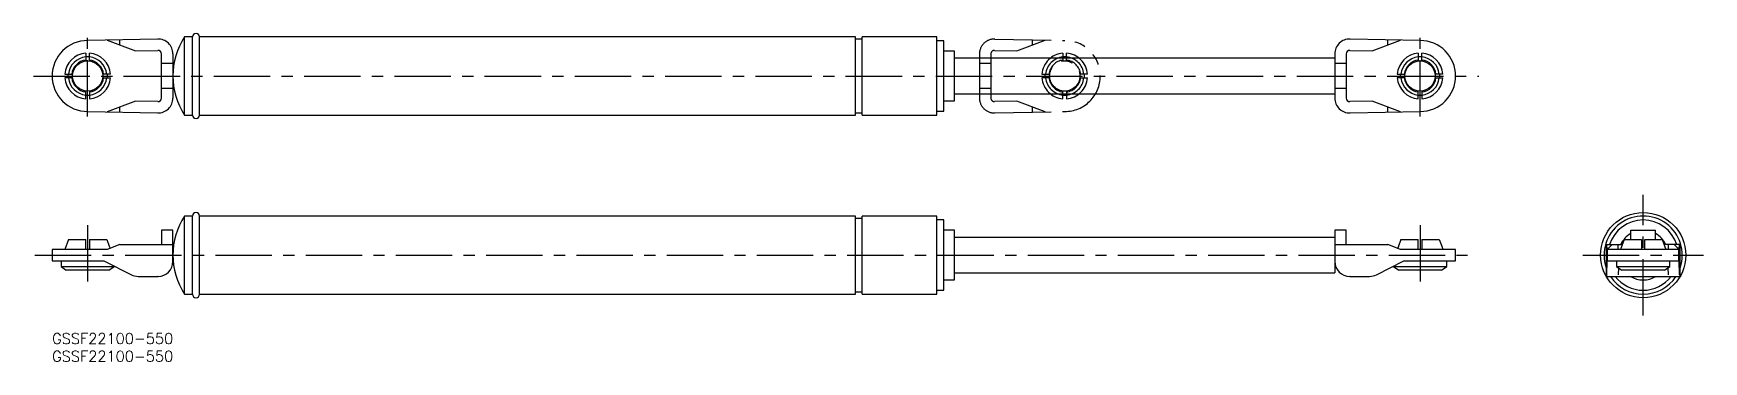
# Model space of a CAD drawing. Extents: x -5 to 465, y -8 to 84.
import ezdxf

# ---------------------------------------------------------------- set-up
doc = ezdxf.new("R2010")
doc.units = 0
doc.header["$LTSCALE"] = 0.5
doc.linetypes.add('CENTER', pattern=[50.8, 31.75, -6.35, 6.35, -6.35])
doc.linetypes.add('PHANTOM', pattern=[63.5, 31.75, -6.35, 6.35, -6.35, 6.35, -6.35])
for name, color, linetype in [('MSM_CENTER', 1, 'CENTER'), ('MSM_CONTINUOUS', 7, 'CONTINUOUS'), ('MSM_IMAGINARY', 6, 'PHANTOM'), ('MSM_PART_NUMBER', 7, 'CONTINUOUS')]:
    doc.layers.add(name, color=color, linetype=linetype)
doc.styles.get("Standard").update_dxf_attribs({"font": 'txt.shx', "height": 3, "bigfont": 'bigfont.shx'})

msp = doc.modelspace()

# ---------------------------------------------------------------- linework, layer by layer
at = {"layer": 'MSM_CENTER'}
for p, q in [((10, 61.01), (10, 83.88)), ((385, 61.01), (385, 83.88)), ((-5.27, 72.44), (401.56, 72.44)), ((447.79, 5), (447.79, 39)), ((10, 30.4), (10, 13.8)), ((385, 30.4), (385, 13.8)), ((-4.84, 22), (399.4, 22)), ((430.79, 22), (464.79, 22))]:
    msp.add_line(p, q, dxfattribs=at)
at = {"layer": 'MSM_CONTINUOUS'}
for p, q in [((29.71, 82.85), (10, 82.44)), ((15.5, 82.56), (23.5, 79.52)), ((19.09, 81.2), (19.09, 82.63)), ((39.5, 83.44), (37.3, 83.44)), ((37.3, 61.44), (37.3, 83.44)), ((39.5, 61.44), (39.5, 83.44)), ((226.1, 83.44), (41.5, 83.44)), ((41.5, 61.44), (41.5, 83.44)), ((226.1, 61.44), (226.1, 83.44)), ((228, 82.79), (226.1, 82.79)), ((249, 83.44), (228, 83.44)), ((228, 61.44), (228, 83.44)), ((249, 61.44), (249, 83.44)), ((251, 82.34), (249, 82.34)), ((251, 62.54), (251, 82.34)), ((385, 82.44), (365.29, 82.85)), ((371.5, 79.52), (379.5, 82.56)), ((375.91, 81.2), (375.91, 82.63)), ((9.5, 78.86), (9.5, 76.66)), ((9.5, 77.92), (10, 77.94)), ((10, 77.94), (10.5, 77.92)), ((10.5, 76.66), (10.5, 78.86)), ((23.5, 79.52), (29.78, 79.65)), ((30.8, 66.23), (30.8, 78.66)), ((34, 75.94), (30.8, 75.94)), ((34, 78.66), (34, 66.23)), ((254, 79.44), (251, 79.44)), ((254, 65.44), (254, 79.44)), ((361, 77.44), (254, 77.44)), ((361, 78.66), (361, 66.23)), ((364.2, 75.94), (361, 75.94)), ((364.2, 78.66), (364.2, 66.23)), ((365.22, 79.65), (371.5, 79.52)), ((384.5, 78.86), (384.5, 76.66)), ((384.5, 77.92), (385, 77.94)), ((385, 77.94), (385.5, 77.92)), ((385.5, 76.66), (385.5, 78.86)), ((3.58, 72.94), (5.78, 72.94)), ((5.78, 71.94), (3.58, 71.94)), ((4.5, 72.44), (4.52, 72.94)), ((4.52, 71.94), (4.5, 72.44)), ((16.42, 72.94), (14.22, 72.94)), ((14.22, 71.94), (16.42, 71.94)), ((15.48, 72.94), (15.5, 72.44)), ((15.5, 72.44), (15.48, 71.94)), ((378.58, 72.94), (380.78, 72.94)), ((380.78, 71.94), (378.58, 71.94)), ((379.5, 72.44), (379.52, 72.94)), ((379.52, 71.94), (379.5, 72.44)), ((391.42, 72.94), (389.22, 72.94)), ((389.22, 71.94), (391.42, 71.94)), ((390.48, 72.94), (390.5, 72.44)), ((390.5, 72.44), (390.48, 71.94)), ((9.5, 66.02), (9.5, 68.22)), ((10, 66.94), (9.5, 66.97)), ((10.5, 66.97), (10, 66.94)), ((10.5, 68.22), (10.5, 66.02)), ((34, 68.94), (30.8, 68.94)), ((254, 67.44), (361, 67.44)), ((364.2, 68.94), (361, 68.94)), ((384.5, 66.02), (384.5, 68.22)), ((385, 66.94), (384.5, 66.97)), ((385.5, 66.97), (385, 66.94)), ((385.5, 68.22), (385.5, 66.02)), ((10, 62.44), (29.71, 62.03)), ((23.5, 65.36), (15.5, 62.33)), ((19.09, 62.25), (19.09, 63.69)), ((29.78, 65.23), (23.5, 65.36)), ((29.78, 65.23), (23.5, 65.36)), ((37.3, 61.44), (39.5, 61.44)), ((41.5, 61.44), (226.1, 61.44)), ((226.1, 62.09), (228, 62.09)), ((228, 61.44), (249, 61.44)), ((249, 62.54), (251, 62.54)), ((251, 65.44), (254, 65.44)), ((371.5, 65.36), (365.22, 65.23)), ((365.29, 62.03), (385, 62.44)), ((379.5, 62.33), (371.5, 65.36)), ((375.91, 62.25), (375.91, 63.69)), ((39.5, 33), (37.3, 33)), ((37.3, 11), (37.3, 33)), ((39.5, 11), (39.5, 33)), ((226.1, 33), (41.5, 33)), ((41.5, 11), (41.5, 33)), ((226.1, 11), (226.1, 33)), ((249, 33), (228, 33)), ((228, 11), (228, 33)), ((249, 11), (249, 33)), ((34, 29), (30.8, 29)), ((30.8, 29), (30.8, 25)), ((34, 20.2), (34, 29)), ((228, 32.35), (226.1, 32.35)), ((251, 31.9), (249, 31.9)), ((251, 12.1), (251, 31.9)), ((254, 29), (251, 29)), ((254, 15), (254, 29)), ((364.2, 29), (361, 29)), ((361, 29), (361, 17)), ((364.2, 25), (364.2, 29)), ((444.29, 26.4), (444.29, 29)), ((444.29, 29), (451.29, 29)), ((451.29, 26.4), (451.29, 29)), ((0, 23.6), (0, 20.4)), ((15.5, 23.6), (0, 23.6)), ((4.62, 26.4), (3.58, 23.6)), ((4.62, 26.4), (9.5, 26.4)), ((9.5, 23.6), (9.5, 26.4)), ((10.5, 26.4), (15.38, 26.4)), ((10.5, 26.4), (10.5, 23.6)), ((15.38, 26.4), (16.09, 24.47)), ((19.09, 25), (15.5, 23.6)), ((16.09, 24.47), (16.3, 23.91)), ((19.09, 25), (34, 25)), ((361, 27), (254, 27)), ((361, 25), (375.91, 25)), ((379.5, 23.6), (375.91, 25)), ((378.91, 24.47), (378.7, 23.91)), ((379.62, 26.4), (378.91, 24.47)), ((395, 23.6), (379.5, 23.6)), ((379.62, 26.4), (384.5, 26.4)), ((384.5, 23.6), (384.5, 26.4)), ((385.5, 26.4), (385.5, 23.6)), ((385.5, 26.4), (390.38, 26.4)), ((390.38, 26.4), (391.09, 24.47)), ((391.09, 24.47), (391.42, 23.6)), ((395, 20.4), (395, 23.6)), ((437.38, 25), (437.38, 16)), ((437.38, 25), (441.9, 25)), ((437.38, 25), (437.38, 25)), ((437.68, 23.6), (437.6, 25)), ((439.04, 25), (437.68, 23.6)), ((457.91, 23.6), (437.68, 23.6)), ((437.79, 20.4), (437.79, 23.6)), ((440.71, 23.6), (440.71, 25)), ((442.42, 26.4), (441.37, 23.6)), ((442.42, 26.4), (447.29, 26.4)), ((447.29, 26.4), (447.29, 23.6)), ((448.29, 26.4), (453.17, 26.4)), ((448.29, 23.6), (448.29, 26.4)), ((453.17, 26.4), (454.21, 23.6)), ((458.2, 25), (453.69, 25)), ((454.87, 23.6), (454.87, 25)), ((456.55, 25), (457.91, 23.6)), ((457.79, 20.4), (457.79, 23.6)), ((457.91, 23.6), (457.98, 25)), ((458.2, 16), (458.2, 25)), ((458.2, 25), (458.2, 25)), ((0, 20.4), (14.54, 20.4)), ((2.5, 20.4), (2.5, 18.8)), ((14.54, 20.4), (22.3, 16.46)), ((17.5, 18.8), (17.5, 18.9)), ((372.7, 16.46), (380.46, 20.4)), ((377.5, 18.9), (377.5, 18.8)), ((380.46, 20.4), (395, 20.4)), ((392.5, 18.8), (392.5, 20.4)), ((437.54, 16.46), (437.7, 20.4)), ((437.7, 20.4), (457.89, 20.4)), ((440.29, 20.4), (440.29, 18.8)), ((455.29, 18.8), (455.29, 20.4)), ((458.05, 16.46), (457.89, 20.4)), ((2.5, 18.8), (4, 17.8)), ((2.5, 18.8), (17.5, 18.8)), ((16, 17.8), (4, 17.8)), ((16, 17.8), (17.5, 18.8)), ((24.2, 16), (29.71, 16)), ((29.8, 16), (29.71, 16)), ((251, 15), (254, 15)), ((254, 17), (361, 17)), ((365.29, 16), (365.2, 16)), ((365.29, 16), (370.8, 16)), ((377.5, 18.8), (379, 17.8)), ((377.5, 18.8), (392.5, 18.8)), ((391, 17.8), (379, 17.8)), ((391, 17.8), (392.5, 18.8)), ((437.38, 16), (458.2, 16)), ((437.38, 16), (437.38, 16)), ((437.5, 16.01), (437.51, 16.02)), ((437.5, 16), (437.5, 16.01)), ((437.5, 16.01), (437.5, 16.01)), ((437.5, 16), (437.5, 16)), ((437.5, 16), (437.5, 16)), ((437.51, 16.07), (437.52, 16.09)), ((437.51, 16.06), (437.51, 16.07)), ((437.51, 16.04), (437.51, 16.06)), ((437.51, 16.03), (437.51, 16.04)), ((437.51, 16.02), (437.51, 16.03)), ((437.52, 16.2), (437.53, 16.22)), ((437.52, 16.17), (437.52, 16.2)), ((437.52, 16.15), (437.52, 16.17)), ((437.52, 16.13), (437.52, 16.15)), ((437.52, 16.11), (437.52, 16.13)), ((437.52, 16.09), (437.52, 16.11)), ((437.53, 16.38), (437.54, 16.42)), ((437.53, 16.35), (437.53, 16.38)), ((437.53, 16.31), (437.53, 16.35)), ((437.53, 16.28), (437.53, 16.31)), ((437.53, 16.25), (437.53, 16.28)), ((437.53, 16.22), (437.53, 16.25)), ((437.54, 16.42), (437.54, 16.46)), ((440.29, 18.8), (441.79, 17.8)), ((440.29, 18.8), (455.29, 18.8)), ((440.82, 18.45), (440.74, 16.46)), ((453.79, 17.8), (441.79, 17.8)), ((453.79, 17.8), (455.29, 18.8)), ((454.77, 18.45), (454.85, 16.46)), ((458.05, 16.46), (458.05, 16.42)), ((458.05, 16.42), (458.05, 16.38)), ((458.05, 16.38), (458.05, 16.35)), ((458.05, 16.35), (458.06, 16.31)), ((458.06, 16.31), (458.06, 16.28)), ((458.06, 16.28), (458.06, 16.25)), ((458.06, 16.25), (458.06, 16.22)), ((458.06, 16.22), (458.06, 16.2)), ((458.06, 16.2), (458.06, 16.17)), ((458.06, 16.17), (458.07, 16.15)), ((458.07, 16.15), (458.07, 16.13)), ((458.07, 16.13), (458.07, 16.11)), ((458.07, 16.11), (458.07, 16.09)), ((458.07, 16.09), (458.07, 16.07)), ((458.07, 16.07), (458.07, 16.06)), ((458.07, 16.06), (458.08, 16.04)), ((458.08, 16.04), (458.08, 16.03)), ((458.08, 16.03), (458.08, 16.02)), ((458.08, 16.02), (458.08, 16.01)), ((458.08, 16.01), (458.08, 16.01)), ((458.08, 16.01), (458.09, 16)), ((458.09, 16), (458.09, 16)), ((458.09, 16), (458.09, 16)), ((458.2, 16), (458.2, 16)), ((37.3, 11), (39.5, 11)), ((41.5, 11), (226.1, 11)), ((226.1, 11.65), (228, 11.65)), ((228, 11), (249, 11)), ((249, 12.1), (251, 12.1))]:
    msp.add_line(p, q, dxfattribs=at)
for centre, radius in [((10, 72.44), 4.25), ((385, 72.44), 4.25), ((447.79, 22), 12)]:
    msp.add_circle(centre, radius, dxfattribs=at)
for centre, radius, start, end in [((10, 72.44), 10, 90, 270), ((29.8, 78.66), 4.2, 0, 91.1935), ((54, 72.44), 20, 146.633, 213.367), ((40.5, 83.44), 1, 0, 180), ((365.2, 78.66), 4.2, 88.8065, 180), ((385, 72.44), 10, 270, 90), ((10, 72.44), 6.44, 94.4541, 175.5459), ((10, 72.44), 5.4, 95.3128, 174.6872), ((10, 72.44), 4.5, 96.3794, 173.6206), ((10, 72.44), 6.44, 4.4541, 85.5459), ((10, 72.44), 5.4, 5.3128, 84.6872), ((10, 72.44), 4.5, 6.3794, 83.6206), ((29.8, 78.66), 1, 0, 91.1935), ((365.2, 78.66), 1, 88.8065, 180), ((385, 72.44), 6.44, 94.4541, 175.5459), ((385, 72.44), 5.4, 95.3128, 174.6872), ((385, 72.44), 4.5, 96.3794, 173.6206), ((385, 72.44), 6.44, 4.4541, 85.5459), ((385, 72.44), 5.4, 5.3128, 84.6872), ((385, 72.44), 4.5, 6.3794, 83.6206), ((10, 72.44), 6.44, 184.4541, 265.5459), ((10, 72.44), 5.4, 185.3128, 264.6872), ((10, 72.44), 4.5, 186.3794, 263.6206), ((10, 72.44), 5.4, 275.3128, 354.6872), ((10, 72.44), 6.44, 274.4541, 355.5459), ((10, 72.44), 4.5, 276.3794, 353.6206), ((385, 72.44), 6.44, 184.4541, 265.5459), ((385, 72.44), 5.4, 185.3128, 264.6872), ((385, 72.44), 4.5, 186.3794, 263.6206), ((385, 72.44), 5.4, 275.3128, 354.6872), ((385, 72.44), 6.44, 274.4541, 355.5459), ((385, 72.44), 4.5, 276.3794, 353.6206), ((29.8, 66.23), 4.2, 268.8065, 0), ((29.8, 66.23), 1, 268.8065, 0), ((365.2, 66.23), 4.2, 180, 271.1935), ((365.2, 66.23), 1, 180, 271.1935), ((40.5, 61.44), 1, 180, 0), ((54, 22), 20, 146.633, 213.367), ((40.5, 33), 1, 0, 180), ((447.79, 22), 11, 341.1749, 198.8251), ((447.79, 22), 9.9, 17.6397, 162.3603), ((447.79, 22), 7, 120, 154.6231), ((447.79, 22), 7, 25.3769, 60), ((29.8, 20.2), 4.2, 270, 0), ((365.2, 20.2), 4.2, 180, 270), ((24.2, 20.2), 4.2, 243.0341, 270), ((370.8, 20.2), 4.2, 270, 296.9659), ((447.79, 22), 11, 213.0557, 326.9443), ((447.79, 22), 9.9, 217.3052, 322.6948), ((447.79, 22), 7, 238.9973, 301.0027), ((40.5, 11), 1, 180, 0)]:
    msp.add_arc(centre, radius, start, end, dxfattribs=at)
at = {"layer": 'MSM_IMAGINARY'}
for p, q in [((265.29, 82.85), (285, 82.44)), ((271.5, 79.52), (279.5, 82.56)), ((275.91, 81.2), (275.91, 82.63)), ((261, 78.66), (261, 66.23)), ((264.2, 75.94), (261, 75.94)), ((264.2, 78.66), (264.2, 66.23)), ((265.22, 79.65), (271.5, 79.52)), ((284.5, 78.86), (284.5, 76.66)), ((284.5, 77.92), (285, 77.94)), ((285, 77.94), (285.5, 77.92)), ((285.5, 76.66), (285.5, 78.86)), ((278.58, 72.94), (280.78, 72.94)), ((280.78, 71.94), (278.58, 71.94)), ((279.5, 72.44), (279.52, 72.94)), ((279.52, 71.94), (279.5, 72.44)), ((291.42, 72.94), (289.22, 72.94)), ((289.22, 71.94), (291.42, 71.94)), ((290.48, 72.94), (290.5, 72.44)), ((290.5, 72.44), (290.48, 71.94)), ((264.2, 68.94), (261, 68.94)), ((284.5, 66.02), (284.5, 68.22)), ((285, 66.94), (284.5, 66.97)), ((285.5, 66.97), (285, 66.94)), ((285.5, 68.22), (285.5, 66.02)), ((271.5, 65.36), (265.22, 65.23)), ((265.29, 62.03), (285, 62.44)), ((279.5, 62.33), (271.5, 65.36)), ((275.91, 62.25), (275.91, 63.69))]:
    msp.add_line(p, q, dxfattribs=at)
msp.add_circle((285, 72.44), 4.25, dxfattribs=at)
for centre, radius, start, end in [((265.2, 78.66), 4.2, 88.8065, 180), ((285, 72.44), 10, 270, 90), ((265.2, 78.66), 1, 88.8065, 180), ((285, 72.44), 6.44, 94.4541, 175.5459), ((285, 72.44), 5.4, 95.3128, 174.6872), ((285, 72.44), 4.5, 96.3794, 173.6206), ((285, 72.44), 6.44, 4.4541, 85.5459), ((285, 72.44), 5.4, 5.3128, 84.6872), ((285, 72.44), 4.5, 6.3794, 83.6206), ((285, 72.44), 6.44, 184.4541, 265.5459), ((285, 72.44), 5.4, 185.3128, 264.6872), ((285, 72.44), 4.5, 186.3794, 263.6206), ((285, 72.44), 5.4, 275.3128, 354.6872), ((285, 72.44), 6.44, 274.4541, 355.5459), ((285, 72.44), 4.5, 276.3794, 353.6206), ((265.2, 66.23), 4.2, 180, 271.1935), ((265.2, 66.23), 1, 180, 271.1935)]:
    msp.add_arc(centre, radius, start, end, dxfattribs=at)

# ---------------------------------------------------------------- texts
at = {"layer": 'MSM_PART_NUMBER', "char_height": 3, "width": 121.0942, "attachment_point": 1}
for insert in [(0, 0), (0, -5)]:
    msp.add_mtext('{GSSF22100-550}', dxfattribs=dict(at, insert=insert))

doc.saveas('drawing.dxf')
